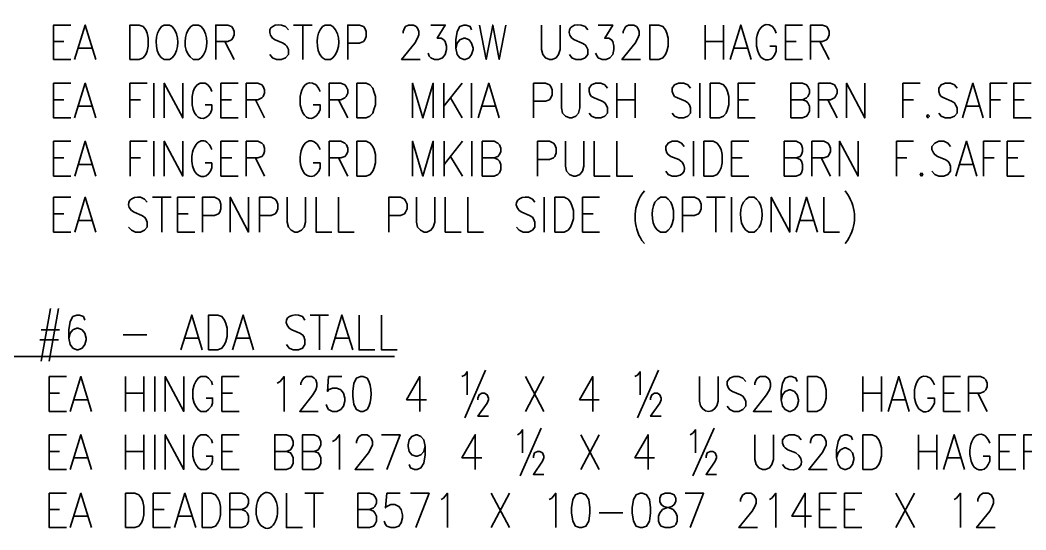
# Model space of a CAD drawing. Header units: inches. Extents: x 5 to 516, y -193 to 129.
# Drawn here: x 186.89 to 197.79, y -88.99 to -83.47 of the extents above; entities that cross this region are included whole.
import ezdxf

# ---------------------------------------------------------------- set-up
doc = ezdxf.new("R2010")
doc.units = ezdxf.units.IN
doc.header["$MEASUREMENT"] = 0
doc.layers.add('PDF3_Geometry', color=7, linetype='Continuous')

msp = doc.modelspace()

# ---------------------------------------------------------------- linework, layer by layer
at = {"layer": 'PDF3_Geometry', "lineweight": 35}
for points in [[(187.4432806, -83.896805), (187.2566259, -83.896805), (187.2566259, -83.5234956), (187.4432806, -83.5234956)], [(187.4832756, -83.896805), (187.5999348, -83.5234956), (187.7132608, -83.896805)], [(188.5432087, -83.5401628), (188.5132106, -83.5234972), (188.4565476, -83.5234972), (188.4265495, -83.5401628), (188.3998846, -83.5768271)], [(188.8565228, -83.5401628), (188.8265247, -83.5234972), (188.7698616, -83.5234972), (188.7431967, -83.5401628), (188.7131986, -83.5768271)], [(189.0131797, -83.896805), (189.0131797, -83.5234956), (189.1431713, -83.5234956), (189.1831688, -83.5401612), (189.1998344, -83.5568268), (189.2131668, -83.5934911), (189.2131668, -83.6301554), (189.1998344, -83.6668197), (189.1831688, -83.6834853), (189.1431713, -83.7001509), (189.0131797, -83.7001509)], [(189.799791, -83.576825), (189.7697929, -83.5401606), (189.7264624, -83.523495)], [(189.8564551, -83.5234972), (190.0564423, -83.5234972)], [(189.9564514, -83.5234972), (189.9564514, -83.8968066)], [(190.2830974, -83.5401628), (190.2564325, -83.5234972), (190.1997694, -83.5234972), (190.1697714, -83.5401628), (190.1431064, -83.5768271)], [(190.4430874, -83.896805), (190.4430874, -83.5234956), (190.569746, -83.5234956), (190.6130765, -83.5401612), (190.626409, -83.5568268), (190.6430746, -83.5934911), (190.6430746, -83.646821), (190.626409, -83.6834853), (190.6130765, -83.7001509), (190.569746, -83.7201496), (190.4430874, -83.7201496)], [(191.0430517, -83.6101582), (191.0430517, -83.5934926), (191.0563842, -83.5568283), (191.0697166, -83.5401627), (191.0997147, -83.5234971), (191.1563777, -83.5234971), (191.1830427, -83.5401627), (191.1997083, -83.5568283), (191.2130408, -83.5934926), (191.2130408, -83.6301569), (191.1997083, -83.6668212), (191.1697102, -83.7201511), (191.0263861, -83.8968065), (191.2263733, -83.8968065)], [(191.343027, -83.5234972), (191.4996836, -83.5234972), (191.4130225, -83.6668214), (191.4563531, -83.6668214), (191.483018, -83.683487), (191.4996836, -83.7001525), (191.5130161, -83.7534825), (191.5130161, -83.7901468), (191.4996836, -83.8434767), (191.4696856, -83.880141), (191.426355, -83.8968066), (191.3830245, -83.8968066), (191.343027, -83.880141), (191.3263614, -83.8601423), (191.3130289, -83.8268111)], [(191.7830013, -83.576825), (191.7696688, -83.5401606), (191.7263382, -83.523495), (191.6996733, -83.523495), (191.6563427, -83.5401606), (191.6263446, -83.5934906), (191.6130122, -83.6834848), (191.6130122, -83.773479), (191.6263446, -83.8434745), (191.6563427, -83.8801388), (191.6996733, -83.8968044), (191.7130057, -83.8968044), (191.7563363, -83.8801388), (191.7830013, -83.8434745), (191.7996669, -83.7901446), (191.7996669, -83.773479), (191.7830013, -83.7201491), (191.7563363, -83.6834848), (191.7130057, -83.6668192), (191.6996733, -83.6668192), (191.6563427, -83.6834848), (191.6263446, -83.7201491), (191.6130122, -83.773479)], [(191.8696588, -83.5234972), (191.9429875, -83.8968066), (192.012983, -83.5234972), (192.0829785, -83.8968066), (192.1563071, -83.5234972)], [(192.5429555, -83.5234972), (192.5429555, -83.7901468), (192.556288, -83.8434767), (192.5829529, -83.880141), (192.6262835, -83.8968066), (192.6562816, -83.8968066), (192.6996121, -83.880141), (192.7262771, -83.8434767), (192.7429427, -83.7901468), (192.7429427, -83.5234972)], [(193.0429235, -83.576825), (193.0129254, -83.5401606), (192.9695948, -83.523495)], [(193.1562449, -83.5234972), (193.3129015, -83.5234972), (193.2262404, -83.6668214), (193.269571, -83.6668214), (193.2995691, -83.683487), (193.3129015, -83.7001525), (193.326234, -83.7534825), (193.326234, -83.7901468), (193.3129015, -83.8434767), (193.2829035, -83.880141), (193.242906, -83.8968066), (193.1995755, -83.8968066), (193.1562449, -83.880141), (193.1429124, -83.8601423), (193.1262468, -83.8268111)], [(193.4262268, -83.6101582), (193.4262268, -83.5934926), (193.4428924, -83.5568283), (193.4562249, -83.5401627), (193.4828898, -83.5234971), (193.542886, -83.5234971), (193.5695509, -83.5401627), (193.5828834, -83.5568283), (193.599549, -83.5934926), (193.599549, -83.6301569), (193.5828834, -83.6668212), (193.5562185, -83.7201511), (193.4128943, -83.8968065), (193.6128815, -83.8968065)], [(194.3128412, -83.5234972), (194.3128412, -83.8968066)], [(194.512827, -83.5234972), (194.512827, -83.8968066)], [(194.5828231, -83.896805), (194.6994823, -83.5234956), (194.8128084, -83.896805)], [(195.082791, -83.6101582), (195.0694586, -83.576827), (195.0427936, -83.5401627)], [(195.3694353, -83.896805), (195.1827806, -83.896805), (195.1827806, -83.5234956), (195.3694353, -83.5234956)], [(195.4560988, -83.896805), (195.4560988, -83.5234956), (195.5827574, -83.5234956), (195.6260879, -83.5401612), (195.6427535, -83.5568268), (195.656086, -83.5934911), (195.656086, -83.6301554), (195.6427535, -83.6668197), (195.6260879, -83.6834853), (195.5827574, -83.7001509), (195.4560988, -83.7001509)], [(187.2566259, -83.7001521), (187.3699519, -83.7001521)], [(189.113176, -83.7001521), (189.2131695, -83.8968062)], [(189.6264688, -83.6668192), (189.6564669, -83.6834848), (189.743128, -83.7201491), (189.7697929, -83.7368147), (189.7831254, -83.7534803), (189.799791, -83.7901446), (189.799791, -83.8434745), (189.7697929, -83.8801388), (189.7264624, -83.8968044), (189.6697993, -83.8968044), (189.6264688, -83.8801388), (189.5998038, -83.8434745)], [(192.8696012, -83.6668192), (192.8995993, -83.6834848), (192.9829273, -83.7201491), (193.0129254, -83.7368147), (193.0262579, -83.7534803), (193.0429235, -83.7901446), (193.0429235, -83.8434745), (193.0129254, -83.8801388), (192.9695948, -83.8968044), (192.9129318, -83.8968044), (192.8696012, -83.8801388), (192.8429363, -83.8434745)], [(194.3128412, -83.7001521), (194.5128284, -83.7001521)], [(194.8694714, -83.6668212), (194.8694714, -83.7534823), (194.8828039, -83.8068122)], [(195.0694586, -83.8434766), (195.082791, -83.8068122), (195.082791, -83.7534823), (195.0127955, -83.7534823)], [(195.1827806, -83.7001521), (195.2994398, -83.7001521)], [(195.5560951, -83.7001521), (195.6560887, -83.8968062)], [(187.5266078, -83.7734812), (187.6699319, -83.7734812)], [(194.6261553, -83.7734812), (194.7694794, -83.7734812)], [(188.4565476, -83.8968066), (188.5132106, -83.8968066), (188.5432087, -83.880141)], [(188.7698616, -83.8968066), (188.8265247, -83.8968066), (188.8565228, -83.880141)], [(190.1997694, -83.8968066), (190.2564325, -83.8968066), (190.2830974, -83.880141)], [(187.4432806, -84.5300991), (187.2566259, -84.5300991), (187.2566259, -84.1534565), (187.4432806, -84.1534565)], [(187.4832756, -84.5300991), (187.5999348, -84.1534565), (187.7132608, -84.5300991)], [(188.0832398, -84.5300991), (188.0832398, -84.1534565), (188.2698945, -84.1534565)], [(188.3432193, -84.1534549), (188.3432193, -84.5300974)], [(188.4565476, -84.5300991), (188.4565476, -84.1534565), (188.6565348, -84.5300991), (188.6565348, -84.1534565)], [(188.9698475, -84.2434489), (188.956515, -84.2067846), (188.9265169, -84.1701202), (188.899852, -84.1534546), (188.8431889, -84.1534546), (188.8131908, -84.1701202), (188.7831928, -84.2067846), (188.7698603, -84.2434489), (188.7565278, -84.2967788), (188.7565278, -84.386773), (188.7698603, -84.4401029)], [(189.2564985, -84.5300991), (189.0698438, -84.5300991), (189.0698438, -84.1534565), (189.2564985, -84.1534565)], [(189.3431552, -84.5300991), (189.3431552, -84.1534565), (189.4698138, -84.1534565), (189.5131443, -84.1701221), (189.5264768, -84.1901209), (189.5431424, -84.2267852), (189.5431424, -84.2601164), (189.5264768, -84.2967807), (189.5131443, -84.3134463), (189.4698138, -84.333445), (189.3431552, -84.333445)], [(190.1431053, -84.2434489), (190.1264397, -84.2067846), (190.0997748, -84.1701202)], [(190.2431016, -84.5300991), (190.2431016, -84.1534565), (190.3697602, -84.1534565), (190.4130907, -84.1701221), (190.4264232, -84.1901209), (190.4430888, -84.2267852), (190.4430888, -84.2601164), (190.4264232, -84.2967807), (190.4130907, -84.3134463), (190.3697602, -84.333445), (190.2431016, -84.333445)], [(191.1430412, -84.5300991), (191.1430412, -84.1534565), (191.2563673, -84.5300991), (191.3696933, -84.1534565), (191.3696933, -84.5300991)], [(191.683005, -84.1534549), (191.4830178, -84.4034389)], [(191.4830191, -84.1534549), (191.4830191, -84.5300974)], [(191.7830013, -84.1534549), (191.7830013, -84.5300974)], [(191.8563269, -84.5300991), (191.969653, -84.1534565), (192.082979, -84.5300991)], [(192.4562911, -84.5300991), (192.4562911, -84.1534565), (192.5829497, -84.1534565), (192.6262802, -84.1701221), (192.6429458, -84.1901209), (192.6562783, -84.2267852), (192.6562783, -84.2801151), (192.6429458, -84.3134463), (192.6262802, -84.333445), (192.5829497, -84.3501106), (192.4562911, -84.3501106)], [(192.7562733, -84.1534549), (192.7562733, -84.4201045), (192.7696058, -84.4767675), (192.7996038, -84.5100987), (192.8429344, -84.5300974), (192.8695993, -84.5300974), (192.9129299, -84.5100987), (192.942928, -84.4767675), (192.9562604, -84.4201045), (192.9562604, -84.1534549)], [(193.2562412, -84.2067861), (193.2262431, -84.1701217), (193.1829126, -84.1534561), (193.1262496, -84.1534561), (193.082919, -84.1701217), (193.056254, -84.2067861), (193.056254, -84.2434504), (193.0695865, -84.2801147), (193.082919, -84.2967803), (193.1129171, -84.3134459), (193.1995782, -84.3501102), (193.2262431, -84.3667758), (193.2429087, -84.3867745), (193.2562412, -84.4201057), (193.2562412, -84.4767687), (193.2262431, -84.5100999), (193.1829126, -84.5300987), (193.1262496, -84.5300987), (193.082919, -84.5100999), (193.056254, -84.4767687)], [(193.3562307, -84.1534549), (193.3562307, -84.5300974)], [(193.5562233, -84.1534549), (193.5562233, -84.5300974)], [(194.1561808, -84.2067861), (194.1261827, -84.1701217), (194.0828522, -84.1534561), (194.0261891, -84.1534561), (193.9828586, -84.1701217), (193.9561936, -84.2067861), (193.9561936, -84.2434504), (193.9695261, -84.2801147), (193.9828586, -84.2967803), (194.0128567, -84.3134459), (194.0995178, -84.3501102), (194.1261827, -84.3667758), (194.1428483, -84.3867745), (194.1561808, -84.4201057), (194.1561808, -84.4767687), (194.1261827, -84.5100999), (194.0828522, -84.5300987), (194.0261891, -84.5300987), (193.9828586, -84.5100999), (193.9561936, -84.4767687)], [(194.2561771, -84.1534549), (194.2561771, -84.5300974)], [(194.8561354, -84.5300991), (194.6694807, -84.5300991), (194.6694807, -84.1534565), (194.8561354, -84.1534565)], [(195.2427811, -84.5300991), (195.2427811, -84.1534565), (195.3694396, -84.1534565), (195.4127702, -84.1701221), (195.4261026, -84.1901209), (195.4427682, -84.2267852), (195.4427682, -84.2601164), (195.4261026, -84.2967807), (195.4127702, -84.3134463), (195.3694396, -84.333445), (195.2427811, -84.333445)], [(195.5427632, -84.5300991), (195.5427632, -84.1534565), (195.6694217, -84.1534565), (195.7127523, -84.1701221), (195.7260848, -84.1901209), (195.7427504, -84.2267852), (195.7427504, -84.2601164), (195.7260848, -84.2967807), (195.7127523, -84.3134463), (195.6694217, -84.333445), (195.5427632, -84.333445)], [(195.8427385, -84.5300991), (195.8427385, -84.1534565), (196.0427257, -84.5300991), (196.0427257, -84.1534565)], [(196.4560347, -84.5300991), (196.4560347, -84.1534565), (196.6426894, -84.1534565)], [(197.042667, -84.2067861), (197.0126689, -84.1701217), (196.9693384, -84.1534561), (196.9126754, -84.1534561), (196.8693448, -84.1701217), (196.8426798, -84.2067861), (196.8426798, -84.2434504), (196.8560123, -84.2801147), (196.8693448, -84.2967803), (196.8993429, -84.3134459), (196.9826709, -84.3501102), (197.0126689, -84.3667758), (197.0260014, -84.3867745), (197.042667, -84.4201057), (197.042667, -84.4767687), (197.0126689, -84.5100999), (196.9693384, -84.5300987), (196.9126754, -84.5300987), (196.8693448, -84.5100999), (196.8426798, -84.4767687)], [(197.0993244, -84.5300991), (197.2126504, -84.1534565), (197.3259765, -84.5300991)], [(197.3993065, -84.5300991), (197.3993065, -84.1534565), (197.5826281, -84.1534565)], [(197.8426111, -84.5300991), (197.6559564, -84.5300991), (197.6559564, -84.1534565), (197.8426111, -84.1534565)], [(189.9264525, -84.2967788), (189.9264525, -84.386773), (189.9431181, -84.4401029)], [(187.2566259, -84.3334428), (187.3699519, -84.3334428)], [(187.5266078, -84.4034389), (187.6699319, -84.4034389)], [(188.0832398, -84.3334428), (188.199899, -84.3334428)], [(188.956515, -84.4767673), (188.9698475, -84.4401029), (188.9698475, -84.386773), (188.899852, -84.386773)], [(189.0698438, -84.3334428), (189.1831698, -84.3334428)], [(189.4431515, -84.3334428), (189.5431451, -84.5300969)], [(190.1264397, -84.4767673), (190.1431053, -84.4401029), (190.1431053, -84.386773), (190.0697767, -84.386773)], [(190.3430911, -84.3334428), (190.4430847, -84.5300969)], [(191.5563516, -84.3134449), (191.6830101, -84.5300977)], [(191.8996591, -84.4034389), (192.0429832, -84.4034389)], [(193.3562307, -84.3334428), (193.5562179, -84.3334428)], [(194.6694807, -84.3334428), (194.7828068, -84.3334428)], [(195.3694345, -84.3334428), (195.412765, -84.3501084), (195.4260975, -84.366774), (195.4427631, -84.4034384), (195.4427631, -84.4567683), (195.4260975, -84.4934326), (195.412765, -84.5100982), (195.3694345, -84.5300969), (195.2427759, -84.5300969)], [(195.6427527, -84.3334428), (195.7427463, -84.5300969)], [(196.4560347, -84.3334428), (196.5693608, -84.3334428)], [(197.1426565, -84.4034389), (197.2826476, -84.4034389)], [(197.3993065, -84.3334428), (197.5126325, -84.3334428)], [(197.6559564, -84.3334428), (197.7692825, -84.3334428)], [(187.4432806, -85.1600568), (187.2566259, -85.1600568), (187.2566259, -84.7834143), (187.4432806, -84.7834143)], [(187.4866119, -85.1600568), (187.599938, -84.7834143), (187.7132641, -85.1600568)], [(188.0865694, -85.1600568), (188.0865694, -84.7834143), (188.269891, -84.7834143)], [(188.3432193, -84.783416), (188.3432193, -85.1600585)], [(188.4565476, -85.1600568), (188.4565476, -84.7834143), (188.6565348, -85.1600568), (188.6565348, -84.7834143)], [(189.2564985, -85.1600568), (189.0698438, -85.1600568), (189.0698438, -84.7834143), (189.2564985, -84.7834143)], [(189.3431552, -85.1600568), (189.3431552, -84.7834143), (189.4698138, -84.7834143), (189.5131443, -84.803413), (189.5298099, -84.8200786), (189.5431424, -84.8567429), (189.5431424, -84.8934072), (189.5298099, -84.9267384), (189.5131443, -84.9467371), (189.4698138, -84.9634027), (189.3431552, -84.9634027)], [(190.2431016, -85.1600568), (190.2431016, -84.7834143), (190.3697602, -84.7834143), (190.4130907, -84.803413), (190.4297563, -84.8200786), (190.4430888, -84.8567429), (190.4430888, -84.8934072), (190.4297563, -84.9267384), (190.4130907, -84.9467371), (190.3697602, -84.9634027), (190.2431016, -84.9634027)], [(191.1430412, -85.1600568), (191.1430412, -84.7834143), (191.2563673, -85.1600568), (191.3696933, -84.7834143), (191.3696933, -85.1600568)], [(191.6863413, -84.783416), (191.4863541, -85.0334)], [(191.4863555, -84.783416), (191.4863555, -85.1600585)], [(191.7863308, -84.783416), (191.7863308, -85.1600585)], [(191.8996591, -85.1600568), (191.8996591, -84.7834143), (192.0296508, -84.7834143), (192.0696482, -84.803413), (192.0863138, -84.8200786), (192.0996463, -84.8567429), (192.0996463, -84.8934072), (192.0863138, -84.9267384), (192.0696482, -84.9467371), (192.0296508, -84.9634027), (191.8996591, -84.9634027)], [(192.4996233, -85.1600568), (192.4996233, -84.7834143), (192.629615, -84.7834143), (192.6696124, -84.803413), (192.686278, -84.8200786), (192.6996105, -84.8567429), (192.6996105, -84.9100728), (192.686278, -84.9467371), (192.6696124, -84.9634027), (192.629615, -84.9800683), (192.4996233, -84.9800683)], [(192.7995987, -84.783416), (192.7995987, -85.0533987), (192.8129312, -85.1067286), (192.8429292, -85.1433929), (192.8862598, -85.1600585), (192.9129247, -85.1600585), (192.9562553, -85.1433929), (192.9862534, -85.1067286), (192.9995859, -85.0533987), (192.9995859, -84.783416)], [(193.1129195, -84.783416), (193.1129195, -85.1600585), (193.2862417, -85.1600585)], [(193.3562307, -84.783416), (193.3562307, -85.1600585), (193.529553, -85.1600585)], [(194.0861848, -84.8400768), (194.0561867, -84.8034124), (194.0128561, -84.7834137), (193.9561931, -84.7834137), (193.9128625, -84.8034124), (193.8861976, -84.8400768), (193.8861976, -84.8734079), (193.8995301, -84.9100723), (193.9128625, -84.9267379), (193.9428606, -84.9467366), (194.0295217, -84.9800678)], [(194.1861811, -84.783416), (194.1861811, -85.1600585)], [(194.7861393, -85.1600568), (194.5994846, -85.1600568), (194.5994846, -84.7834143), (194.7861393, -84.7834143)], [(195.1694486, -85.1600568), (195.1694486, -84.7834143), (195.2994403, -84.7834143), (195.3427709, -84.803413), (195.3561033, -84.8200786), (195.3694358, -84.8567429), (195.3694358, -84.8934072), (195.3561033, -84.9267384), (195.3427709, -84.9467371), (195.2994403, -84.9634027), (195.1694486, -84.9634027)], [(195.4694308, -85.1600568), (195.4694308, -84.7834143), (195.5994224, -84.7834143), (195.642753, -84.803413), (195.6560855, -84.8200786), (195.6694179, -84.8567429), (195.6694179, -84.8934072), (195.6560855, -84.9267384), (195.642753, -84.9467371), (195.5994224, -84.9634027), (195.4694308, -84.9634027)], [(195.7694129, -85.1600568), (195.7694129, -84.7834143), (195.9694001, -85.1600568), (195.9694001, -84.7834143)], [(196.3860387, -85.1600568), (196.3860387, -84.7834143), (196.5693602, -84.7834143)], [(196.9693346, -84.8400768), (196.9426696, -84.8034124), (196.8993391, -84.7834137), (196.842676, -84.7834137), (196.7993455, -84.8034124), (196.7693474, -84.8400768), (196.7693474, -84.8734079), (196.786013, -84.9100723), (196.7993455, -84.9267379), (196.8293436, -84.9467366), (196.9126716, -84.9800678), (196.9426696, -85.0000665), (196.9560021, -85.0167321), (196.9693346, -85.0533964), (196.9693346, -85.1067263), (196.9426696, -85.1433906), (196.8993391, -85.1600562), (196.842676, -85.1600562), (196.7993455, -85.1433906), (196.7693474, -85.1067263)], [(197.0293351, -85.1600568), (197.1426612, -84.7834143), (197.2559872, -85.1600568)], [(197.3293104, -85.1600568), (197.3293104, -84.7834143), (197.512632, -84.7834143)], [(197.7692819, -85.1600568), (197.5859604, -85.1600568), (197.5859604, -84.7834143), (197.7692819, -84.7834143)], [(191.5563516, -84.946739), (191.6863432, -85.1600587)], [(187.2566259, -84.9634039), (187.3699519, -84.9634039)], [(187.5299441, -85.0334), (187.6699352, -85.0334)], [(188.0865694, -84.9634039), (188.1998955, -84.9634039)], [(188.956515, -85.1067284), (188.9698475, -85.070064), (188.9698475, -85.0167341), (188.899852, -85.0167341)], [(189.0698438, -84.9634039), (189.186503, -84.9634039)], [(189.4431515, -84.9634039), (189.5431451, -85.160058)], [(190.1297728, -85.1067284), (190.1431053, -85.070064), (190.1431053, -85.0167341), (190.0697767, -85.0167341)], [(190.3430911, -84.9634039), (190.4430847, -85.160058)], [(192.0296556, -84.9634039), (192.0696531, -84.9800695), (192.0863187, -85.0000683), (192.0996511, -85.0333995), (192.0996511, -85.0900625), (192.0863187, -85.1233937), (192.0696531, -85.1433924), (192.0296556, -85.160058), (191.899664, -85.160058)], [(194.5994846, -84.9634039), (194.7128107, -84.9634039)], [(195.2994384, -84.9634039), (195.342769, -84.9800695), (195.3561014, -85.0000683), (195.3694339, -85.0333995), (195.3694339, -85.0900625), (195.3561014, -85.1233937), (195.342769, -85.1433924), (195.2994384, -85.160058), (195.1694467, -85.160058)], [(195.5694271, -84.9634039), (195.6694206, -85.160058)], [(196.3860387, -84.9634039), (196.4993647, -84.9634039)], [(197.0693309, -85.0334), (197.212655, -85.0334)], [(197.3293104, -84.9634039), (197.4426365, -84.9634039)], [(197.5859604, -84.9634039), (197.6992864, -84.9634039)], [(193.9561931, -85.1600562), (193.9128625, -85.1433906), (193.8861976, -85.1067263)], [(187.4432806, -85.766687), (187.2566259, -85.766687), (187.2566259, -85.3900445), (187.4432806, -85.3900445)], [(187.4866119, -85.766687), (187.599938, -85.3900445), (187.7132641, -85.766687)], [(188.2698937, -85.443374), (188.2432287, -85.4100428), (188.1998982, -85.3900441)], [(188.3298874, -85.3900428), (188.5298746, -85.3900428)], [(188.4298837, -85.3900428), (188.4298837, -85.7666854)], [(188.786524, -85.766687), (188.5998693, -85.766687), (188.5998693, -85.3900445), (188.786524, -85.3900445)], [(188.8698512, -85.766687), (188.8698512, -85.3900445), (188.9998428, -85.3900445), (189.0431734, -85.4100432), (189.0565059, -85.4267088), (189.0698383, -85.4633731), (189.0698383, -85.516703), (189.0565059, -85.5500342), (189.0431734, -85.5700329), (188.9998428, -85.5866985), (188.8698512, -85.5866985)], [(189.1698333, -85.766687), (189.1698333, -85.3900445), (189.3698205, -85.766687), (189.3698205, -85.3900445)], [(189.4864837, -85.766687), (189.4864837, -85.3900445), (189.6131423, -85.3900445), (189.6564728, -85.4100432), (189.6698053, -85.4267088), (189.6864709, -85.4633731), (189.6864709, -85.516703), (189.6698053, -85.5500342), (189.6564728, -85.5700329), (189.6131423, -85.5866985), (189.4864837, -85.5866985)], [(189.7864591, -85.3900428), (189.7864591, -85.6600255), (189.7997915, -85.7133555), (189.8297896, -85.7466866), (189.8697871, -85.7666854), (189.8997851, -85.7666854), (189.9431157, -85.7466866), (189.9697806, -85.7133555), (189.9864462, -85.6600255), (189.9864462, -85.3900428)], [(190.0997731, -85.3900428), (190.0997731, -85.7666854), (190.2697622, -85.7666854)], [(190.3430911, -85.3900428), (190.3430911, -85.7666854), (190.5130802, -85.7666854)], [(190.8863913, -85.766687), (190.8863913, -85.3900445), (191.0130498, -85.3900445), (191.0563804, -85.4100432), (191.0697128, -85.4267088), (191.0863784, -85.4633731), (191.0863784, -85.516703), (191.0697128, -85.5500342), (191.0563804, -85.5700329), (191.0130498, -85.5866985), (190.8863913, -85.5866985)], [(191.1863734, -85.3900428), (191.1863734, -85.6600255), (191.1997059, -85.7133555), (191.2297039, -85.7466866), (191.2697014, -85.7666854), (191.2996994, -85.7666854), (191.34303, -85.7466866), (191.369695, -85.7133555), (191.3863606, -85.6600255), (191.3863606, -85.3900428)], [(191.4996874, -85.3900428), (191.4996874, -85.7666854), (191.6696765, -85.7666854)], [(191.7430054, -85.3900428), (191.7430054, -85.7666854), (191.9129945, -85.7666854)], [(192.4696231, -85.443374), (192.4429581, -85.4100428), (192.3996276, -85.3900441)], [(192.5696194, -85.3900428), (192.5696194, -85.7666854)], [(193.1695809, -85.766687), (192.9862593, -85.766687), (192.9862593, -85.3900445), (193.1695809, -85.3900445)], [(193.6562129, -85.3200468), (193.6295479, -85.3567111)], [(193.8295348, -85.7666854), (193.8861978, -85.7666854), (193.9128628, -85.7466866), (193.9428609, -85.7133555), (193.9561934, -85.6766911), (193.9695258, -85.6233612), (193.9695258, -85.533367), (193.9561934, -85.4800371), (193.9428609, -85.4433728), (193.9128628, -85.4100416), (193.8861978, -85.3900428), (193.8295348, -85.3900428), (193.7995367, -85.4100416), (193.7695387, -85.4433728)], [(194.0695232, -85.766687), (194.0695232, -85.3900445), (194.1995149, -85.3900445), (194.2428454, -85.4100432), (194.2561779, -85.4267088), (194.2695104, -85.4633731), (194.2695104, -85.516703), (194.2561779, -85.5500342), (194.2428454, -85.5700329), (194.1995149, -85.5866985), (194.0695232, -85.5866985)], [(194.3295028, -85.3900428), (194.5294899, -85.3900428)], [(194.4294991, -85.3900428), (194.4294991, -85.7666854)], [(194.5994846, -85.3900428), (194.5994846, -85.7666854)], [(194.8694665, -85.4100416), (194.8428016, -85.3900428), (194.7861385, -85.3900428), (194.7561404, -85.4100416), (194.7294755, -85.4433728)], [(195.0294633, -85.766687), (195.0294633, -85.3900445), (195.2294505, -85.766687), (195.2294505, -85.3900445)], [(195.2994384, -85.766687), (195.4127645, -85.3900445), (195.5294237, -85.766687)], [(195.5994205, -85.3900428), (195.5994205, -85.7666854), (195.7694096, -85.7666854)], [(195.8294066, -85.3200468), (195.8560715, -85.3567111)], [(187.2566259, -85.5700308), (187.3699519, -85.5700308)], [(188.0999046, -85.5333682), (188.1299027, -85.5500338), (188.2132307, -85.5866981), (188.2432287, -85.6066968), (188.2565612, -85.6233624), (188.2698937, -85.6600268), (188.2698937, -85.7133567), (188.2432287, -85.7466879), (188.1998982, -85.7666866), (188.1432352, -85.7666866), (188.0999046, -85.7466879), (188.0699065, -85.7133567)], [(188.5998693, -85.5700308), (188.7131954, -85.5700308)], [(192.299634, -85.5333682), (192.3296321, -85.5500338), (192.4129601, -85.5866981), (192.4429581, -85.6066968), (192.4562906, -85.6233624), (192.4696231, -85.6600268), (192.4696231, -85.7133567), (192.4429581, -85.7466879), (192.3996276, -85.7666866), (192.3429645, -85.7666866), (192.299634, -85.7466879), (192.2696359, -85.7133567)], [(192.9862593, -85.5700308), (193.0995854, -85.5700308)], [(187.5299441, -85.6400268), (187.6699352, -85.6400268)], [(195.3427706, -85.6400268), (195.4860947, -85.6400268)], [(194.7861385, -85.7666854), (194.8428016, -85.7666854), (194.8694665, -85.7466866)], [(193.6295479, -85.8566791), (193.6562129, -85.8900103)], [(195.8560715, -85.8566791), (195.8294066, -85.8900103)], [(187.223296, -86.5966339), (187.1233024, -87.1665974)], [(187.3099536, -86.5966339), (187.20996, -87.1665974)], [(187.5966038, -86.7199577), (187.5799382, -86.6832934), (187.5366077, -86.6666278), (187.5099427, -86.6666278), (187.4666121, -86.6832934), (187.4366141, -86.7366233), (187.4232816, -86.8266175), (187.4232816, -86.9166118), (187.4366141, -86.9866073), (187.4666121, -87.0232716), (187.5099427, -87.0432703), (187.5232752, -87.0432703), (187.5666057, -87.0232716), (187.5966038, -86.9866073), (187.6099363, -86.9332774), (187.6099363, -86.9166118), (187.5966038, -86.8632819), (187.5666057, -86.8266175), (187.5232752, -86.8099519), (187.5099427, -86.8099519), (187.4666121, -86.8266175), (187.4366141, -86.8632819), (187.4232816, -86.9166118)], [(188.6365355, -87.0432707), (188.7531947, -86.6666282), (188.8665208, -87.0432707)], [(189.1965039, -87.0432707), (189.30983, -86.6666282), (189.4231561, -87.0432707)], [(189.9797857, -86.7199577), (189.9531207, -86.6832934), (189.9097902, -86.6666278)], [(190.036443, -86.6666266), (190.2364302, -86.6666266)], [(190.1364393, -86.6666266), (190.1364393, -87.0432691)], [(190.2664291, -87.0432707), (190.3797552, -86.6666282), (190.4964144, -87.0432707)], [(190.5664112, -86.6666266), (190.5664112, -87.0432691), (190.7364003, -87.0432691)], [(190.8097292, -86.6666266), (190.8097292, -87.0432691), (190.9797183, -87.0432691)], [(187.1232997, -86.8266166), (187.3232869, -86.8266166)], [(188.0099074, -86.8799477), (188.2665576, -86.8799477)], [(188.6798677, -86.9166106), (188.8231918, -86.9166106)], [(189.2364998, -86.9166106), (189.3798239, -86.9166106)], [(189.8097966, -86.8099519), (189.8364616, -86.8266175), (189.9231227, -86.8632819), (189.9531207, -86.8799475), (189.9664532, -86.8999462), (189.9797857, -86.9332774), (189.9797857, -86.9866073), (189.9531207, -87.0232716), (189.9097902, -87.0432703), (189.8531272, -87.0432703), (189.8097966, -87.0232716), (189.7797985, -86.9866073)], [(190.3097613, -86.9166106), (190.4530854, -86.9166106)], [(187.1099678, -86.9332789), (187.309955, -86.9332789)], [(185.4934061, -87.1165998), (190.949723, -87.1165998)], [(187.3966188, -87.7098947), (187.2099641, -87.7098947), (187.2099641, -87.3332521), (187.3966188, -87.3332521)], [(187.4366138, -87.7098947), (187.553273, -87.3332521), (187.666599, -87.7098947)], [(188.0365713, -87.3332505), (188.0365713, -87.709893)], [(188.2365639, -87.3332505), (188.2365639, -87.709893)], [(188.3532217, -87.3332505), (188.3532217, -87.709893)], [(188.4665431, -87.7098947), (188.4665431, -87.3332521), (188.6665303, -87.7098947), (188.6665303, -87.3332521)], [(188.9798498, -87.4232445), (188.9665173, -87.3865802), (188.9365193, -87.3499158), (188.9098543, -87.3332502), (188.8531913, -87.3332502), (188.8231932, -87.3499158), (188.7965282, -87.3865802), (188.7798626, -87.4232445), (188.7665302, -87.4765744), (188.7665302, -87.5665686), (188.7798626, -87.6198985), (188.7965282, -87.6532297), (188.8231932, -87.689894), (188.8531913, -87.7098928), (188.9098543, -87.7098928), (188.9365193, -87.689894), (188.9665173, -87.6532297), (188.9798498, -87.6198985), (188.9798498, -87.5665686), (188.9098543, -87.5665686)], [(189.266494, -87.7098947), (189.0798393, -87.7098947), (189.0798393, -87.3332521), (189.266494, -87.3332521)], [(189.6798036, -87.4032466), (189.7098017, -87.386581), (189.7531322, -87.3332511), (189.7531322, -87.7098936)], [(189.9364535, -87.4232445), (189.9364535, -87.4032458), (189.9531191, -87.3699146), (189.9664516, -87.3499158), (189.9964497, -87.3332502), (190.0531127, -87.3332502), (190.0797777, -87.3499158), (190.0964433, -87.3699146), (190.1097757, -87.4032458), (190.1097757, -87.4399101), (190.0964433, -87.4765744), (190.0664452, -87.5299043), (189.923121, -87.7098928), (190.1231082, -87.7098928)], [(190.3797573, -87.3332505), (190.2364332, -87.3332505), (190.2231007, -87.4932403), (190.2364332, -87.4765747), (190.2797638, -87.4599091), (190.3230943, -87.4599091), (190.3664249, -87.4765747), (190.3964229, -87.513239), (190.4097554, -87.5665689), (190.4097554, -87.5999001), (190.3964229, -87.65323), (190.3664249, -87.6898943), (190.3230943, -87.709893), (190.2797638, -87.709893), (190.2364332, -87.6898943), (190.2231007, -87.6732287), (190.2097682, -87.6365644)], [(190.6530718, -87.3499161), (190.6097412, -87.3332505), (190.5797432, -87.3332505), (190.5364126, -87.3499161), (190.5097477, -87.403246), (190.4964152, -87.4932403), (190.4964152, -87.5465702), (190.5097477, -87.6365644), (190.5364126, -87.6898943), (190.5797432, -87.709893), (190.6097412, -87.709893), (190.6530718, -87.6898943)], [(191.2230396, -87.709893), (191.2230396, -87.3332505), (191.0797155, -87.5832345), (191.2963682, -87.5832345)], [(191.6796754, -87.3332505), (191.7096734, -87.3165849), (191.7363384, -87.2799206), (191.7363384, -87.5299046)], [(191.7096756, -87.7798907), (191.9363277, -87.2632572)], [(192.566283, -87.3332505), (192.3662958, -87.709893)], [(192.3662972, -87.3332505), (192.5662844, -87.709893)], [(193.0962512, -87.709893), (193.0962512, -87.3332505), (192.9529271, -87.5832345), (193.1662467, -87.5832345)], [(193.552887, -87.3332505), (193.5795519, -87.3165849), (193.60955, -87.2799206), (193.60955, -87.5299046)], [(193.5795508, -87.7798907), (193.8095361, -87.2632572)], [(194.2528407, -87.3332505), (194.2528407, -87.5999001)], [(194.4528279, -87.5999001), (194.4528279, -87.3332505)], [(194.7528087, -87.3865816), (194.7228106, -87.3499173), (194.67948, -87.3332517), (194.622817, -87.3332517), (194.5794865, -87.3499173), (194.5528215, -87.3865816), (194.5528215, -87.423246), (194.566154, -87.4599103), (194.5794865, -87.4765759), (194.6094845, -87.4932415), (194.6961456, -87.5299058), (194.7228106, -87.5465714), (194.7361431, -87.5665701), (194.7528087, -87.5999013), (194.7528087, -87.6532312), (194.7228106, -87.6898955), (194.67948, -87.7098942), (194.622817, -87.7098942), (194.5794865, -87.6898955), (194.5528215, -87.6532312)], [(194.852805, -87.4232445), (194.852805, -87.4032458), (194.8661375, -87.3699146), (194.8794699, -87.3499158), (194.909468, -87.3332502), (194.966131, -87.3332502), (194.9961291, -87.3499158), (195.0094616, -87.3699146), (195.0227941, -87.4032458), (195.0227941, -87.4399101), (195.0094616, -87.4765744), (194.9794635, -87.5299043), (194.8361394, -87.7098928), (195.0361266, -87.7098928)], [(195.3094407, -87.3865816), (195.2961083, -87.3499173), (195.2527777, -87.3332517), (195.2227796, -87.3332517), (195.1794491, -87.3499173), (195.1527841, -87.4032472), (195.1361185, -87.4932415), (195.1361185, -87.5832357), (195.1527841, -87.6532312), (195.1794491, -87.6898955), (195.2227796, -87.7098942), (195.2361121, -87.7098942), (195.2794427, -87.6898955), (195.3094407, -87.6532312), (195.3227732, -87.5999013), (195.3227732, -87.5832357), (195.3094407, -87.5299058), (195.2794427, -87.4932415), (195.2361121, -87.4765759), (195.2227796, -87.4765759), (195.1794491, -87.4932415), (195.1527841, -87.5299058), (195.1361185, -87.5832357)], [(196.0227264, -87.3332505), (196.0227264, -87.709893)], [(196.222719, -87.3332505), (196.222719, -87.709893)], [(196.2960447, -87.7098947), (196.4093708, -87.3332521), (196.5226968, -87.7098947)], [(196.7960126, -87.4232445), (196.779347, -87.3865802), (196.7526821, -87.3499158)], [(197.0793305, -87.7098947), (196.8960089, -87.7098947), (196.8960089, -87.3332521), (197.0793305, -87.3332521)], [(197.1659908, -87.7098947), (197.1659908, -87.3332521), (197.2959825, -87.3332521), (197.3359799, -87.3499177), (197.3526455, -87.3699165), (197.365978, -87.4032476), (197.365978, -87.439912), (197.3526455, -87.4765763), (197.3359799, -87.4932419), (197.2959825, -87.5132406), (197.1659908, -87.5132406)], [(187.2099641, -87.5132418), (187.3232902, -87.5132418)], [(188.0365713, -87.5132418), (188.2365584, -87.5132418)], [(189.0798393, -87.5132418), (189.1964985, -87.5132418)], [(191.8529973, -87.5832345), (191.8529973, -87.5665689), (191.8663298, -87.5299046), (191.8963279, -87.513239), (191.9229928, -87.513239), (191.9529909, -87.5299046), (191.9663234, -87.5665689), (191.9663234, -87.5832345), (191.9529909, -87.6198988), (191.8529973, -87.7632229), (191.9663234, -87.7632229)], [(193.7228793, -87.5832345), (193.7228793, -87.5665689), (193.7362118, -87.5299046), (193.7662099, -87.513239), (193.796208, -87.513239), (193.8228729, -87.5299046), (193.8362054, -87.5665689), (193.8362054, -87.5832345), (193.8228729, -87.6198988), (193.7228793, -87.7632229), (193.8362054, -87.7632229)], [(196.0227264, -87.5132418), (196.2227136, -87.5132418)], [(196.5793599, -87.4765744), (196.5793599, -87.5665686), (196.5960255, -87.6198985)], [(196.779347, -87.6532297), (196.7960126, -87.6198985), (196.7960126, -87.5665686), (196.722684, -87.5665686)], [(196.8960089, -87.5132418), (197.009335, -87.5132418)], [(197.2659803, -87.5132418), (197.3659739, -87.7098959)], [(187.479946, -87.5832345), (187.6232701, -87.5832345)], [(196.3360405, -87.5832345), (196.4793646, -87.5832345)], [(192.3096331, -88.4098484), (192.5362852, -87.8932149)], [(194.1795151, -88.4098484), (194.4095003, -87.8932149)], [(187.3966188, -88.3398524), (187.2099641, -88.3398524), (187.2099641, -87.9632098), (187.3966188, -87.9632098)], [(187.4366138, -88.3398524), (187.553273, -87.9632098), (187.666599, -88.3398524)], [(188.0365713, -87.9632116), (188.0365713, -88.3398541)], [(188.2365639, -87.9632116), (188.2365639, -88.3398541)], [(188.3532217, -87.9632116), (188.3532217, -88.3398541)], [(188.4665431, -88.3398524), (188.4665431, -87.9632098), (188.6665303, -88.3398524), (188.6665303, -87.9632098)], [(188.9798498, -88.0532056), (188.9665173, -88.0198744), (188.9365193, -87.9832101), (188.9098543, -87.9632113), (188.8531913, -87.9632113), (188.8231932, -87.9832101), (188.7965282, -88.0198744), (188.7798626, -88.0532056), (188.7665302, -88.1065355), (188.7665302, -88.1965297), (188.7798626, -88.2498596), (188.7965282, -88.2865239), (188.8231932, -88.3231883), (188.8531913, -88.3398539), (188.9098543, -88.3398539), (188.9365193, -88.3231883), (188.9665173, -88.2865239), (188.9798498, -88.2498596), (188.9798498, -88.1965297), (188.9098543, -88.1965297)], [(189.266494, -88.3398524), (189.0798393, -88.3398524), (189.0798393, -87.9632098), (189.266494, -87.9632098)], [(189.6531397, -88.3398524), (189.6531397, -87.9632098), (189.7797983, -87.9632098), (189.8231288, -87.9832086), (189.8364613, -87.9998742), (189.8531269, -88.0365385), (189.8531269, -88.0732028), (189.8364613, -88.106534), (189.8231288, -88.1265327), (189.7797983, -88.1431983), (189.6531397, -88.1431983)], [(189.953115, -88.3398524), (189.953115, -87.9632098), (190.0797736, -87.9632098), (190.1231041, -87.9832086), (190.1364366, -87.9998742), (190.1531022, -88.0365385), (190.1531022, -88.0732028), (190.1364366, -88.106534), (190.1231041, -88.1265327), (190.0797736, -88.1431983), (189.953115, -88.1431983)], [(190.2797678, -88.0365407), (190.3097659, -88.0198751), (190.3530965, -87.963212), (190.3530965, -88.3398545)], [(190.536411, -88.0532056), (190.536411, -88.03654), (190.5530766, -87.9998757), (190.5664091, -87.9832101), (190.5964071, -87.9632113), (190.6530702, -87.9632113), (190.6797351, -87.9832101), (190.6964007, -87.9998757), (190.7097332, -88.03654), (190.7097332, -88.0732043), (190.6964007, -88.1065355), (190.6664026, -88.1598654), (190.5230785, -88.3398539), (190.7230657, -88.3398539)], [(190.8663934, -88.3398524), (191.0097175, -87.9632098), (190.8097303, -87.9632098)], [(191.2797037, -88.0898684), (191.2663712, -88.1431983), (191.2363732, -88.1798626), (191.1963757, -88.1965282), (191.1797101, -88.1965282), (191.1363796, -88.1798626), (191.1097146, -88.1431983), (191.0963821, -88.0898684), (191.0963821, -88.0732028), (191.1097146, -88.0198729), (191.1363796, -87.9832086), (191.1797101, -87.9632098), (191.1963757, -87.9632098), (191.2363732, -87.9832086), (191.2663712, -88.0198729), (191.2797037, -88.0898684), (191.2797037, -88.1798626), (191.2663712, -88.2698569), (191.2363732, -88.3231868), (191.1963757, -88.3398524), (191.1663776, -88.3398524), (191.1230471, -88.3231868), (191.1097146, -88.2865225)], [(191.8229971, -88.3398541), (191.8229971, -87.9632116), (191.6796729, -88.2131956), (191.8963257, -88.2131956)], [(192.2796396, -87.9632116), (192.3096377, -87.946546), (192.3363026, -87.9098817), (192.3363026, -88.1598657)], [(192.9662547, -87.9632116), (193.1662418, -88.3398541)], [(193.1662473, -87.9632116), (192.9662601, -88.3398541)], [(193.6962154, -88.3398541), (193.6962154, -87.9632116), (193.5528913, -88.2131956), (193.766211, -88.2131956)], [(194.1528512, -87.9632116), (194.1795162, -87.946546), (194.2095142, -87.9098817), (194.2095142, -88.1598657)], [(194.852805, -87.9632116), (194.852805, -88.2331943), (194.8661375, -88.2865242), (194.8961355, -88.3231885), (194.936133, -88.3398541), (194.966131, -88.3398541), (195.0094616, -88.3231885), (195.0361266, -88.2865242), (195.0527922, -88.2331943), (195.0527922, -87.9632116)], [(195.3527729, -88.0198757), (195.3227748, -87.9832114), (195.2794443, -87.9632127), (195.2227813, -87.9632127), (195.1794507, -87.9832114), (195.1527857, -88.0198757), (195.1527857, -88.0532069), (195.1661182, -88.0898712), (195.1794507, -88.1065368), (195.2094488, -88.1265356), (195.2961099, -88.1598668)], [(195.4527624, -88.0532056), (195.4527624, -88.03654), (195.4660949, -87.9998757), (195.4794274, -87.9832101), (195.5094255, -87.9632113), (195.5660885, -87.9632113), (195.5960866, -87.9832101), (195.6094191, -87.9998757), (195.6227515, -88.03654), (195.6227515, -88.0732043), (195.6094191, -88.1065355), (195.579421, -88.1598654), (195.4360968, -88.3398539), (195.636084, -88.3398539)], [(195.909405, -88.0198757), (195.8960725, -87.9832114), (195.852742, -87.9632127), (195.8227439, -87.9632127), (195.7794133, -87.9832114), (195.7527484, -88.0365413), (195.7360828, -88.1265356), (195.7360828, -88.2131967), (195.7527484, -88.2865253), (195.7794133, -88.3231896), (195.8227439, -88.3398552), (195.8360764, -88.3398552), (195.8794069, -88.3231896), (195.909405, -88.2865253), (195.9227375, -88.2331954), (195.9227375, -88.2131967), (195.909405, -88.1598668), (195.8794069, -88.1265356), (195.8360764, -88.1065368), (195.8227439, -88.1065368), (195.7794133, -88.1265356), (195.7527484, -88.1598668), (195.7360828, -88.2131967)], [(196.6226907, -87.9632116), (196.6226907, -88.3398541)], [(196.8226765, -87.9632116), (196.8226765, -88.3398541)], [(196.8960089, -88.3398524), (197.009335, -87.9632098), (197.1226611, -88.3398524)], [(197.679288, -88.3398524), (197.4959664, -88.3398524), (197.4959664, -87.9632098), (197.679288, -87.9632098)], [(197.7659483, -88.3398524), (197.7659483, -87.9632098), (197.89594, -87.9632098), (197.9359374, -87.9832086), (197.952603, -87.9998742), (197.9659355, -88.0365385), (197.9659355, -88.0732028), (197.952603, -88.106534), (197.9359374, -88.1265327), (197.89594, -88.1431983), (197.7659483, -88.1431983)], [(187.2099641, -88.1431995), (187.3232902, -88.1431995)], [(187.479946, -88.2131956), (187.6232701, -88.2131956)], [(188.0365713, -88.1431995), (188.2365584, -88.1431995)], [(189.0798393, -88.1431995), (189.1964985, -88.1431995)], [(189.7797999, -88.1431995), (189.8231304, -88.1598651), (189.8364629, -88.1798638), (189.8531285, -88.213195), (189.8531285, -88.2698581), (189.8364629, -88.3031893), (189.8231304, -88.323188), (189.7797999, -88.3398536), (189.6531413, -88.3398536)], [(190.0797752, -88.1431995), (190.1231058, -88.1598651), (190.1364383, -88.1798638), (190.1531039, -88.213195), (190.1531039, -88.2698581), (190.1364383, -88.3031893), (190.1231058, -88.323188), (190.0797752, -88.3398536), (189.9531167, -88.3398536)], [(192.4529548, -88.2131956), (192.4529548, -88.19653), (192.4662873, -88.1598657), (192.4962853, -88.1432001), (192.5229503, -88.1432001), (192.5529484, -88.1598657), (192.5662808, -88.19653), (192.5662808, -88.2131956), (192.5529484, -88.2498599), (192.4529548, -88.393184), (192.5662808, -88.393184)], [(194.3228368, -88.2131956), (194.3228368, -88.19653), (194.3361693, -88.1598657), (194.3661673, -88.1432001), (194.3961654, -88.1432001), (194.4228304, -88.1598657), (194.4361629, -88.19653), (194.4361629, -88.2131956), (194.4228304, -88.2498599), (194.3228368, -88.393184), (194.4361629, -88.393184)], [(196.6226907, -88.1431995), (196.8226779, -88.1431995)], [(196.9360048, -88.2131956), (197.0793289, -88.2131956)], [(197.3793113, -88.2865239), (197.3959769, -88.2498596), (197.3959769, -88.1965297), (197.3226483, -88.1965297)], [(197.4959664, -88.1431995), (197.6092925, -88.1431995)], [(195.2227813, -88.3398552), (195.1794507, -88.3231896), (195.1527857, -88.2865253)], [(187.3966188, -88.9698135), (187.2099641, -88.9698135), (187.2099641, -88.5965041), (187.3966188, -88.5965041)], [(187.4366138, -88.9698135), (187.553273, -88.5965041), (187.666599, -88.9698135)], [(188.5232081, -88.9698135), (188.3365534, -88.9698135), (188.3365534, -88.5965041), (188.5232081, -88.5965041)], [(188.5665395, -88.9698135), (188.6798655, -88.5965041), (188.7965247, -88.9698135)], [(189.1665037, -88.9698135), (189.1665037, -88.5965041), (189.2964954, -88.5965041), (189.3364928, -88.6131697), (189.3531584, -88.6331684), (189.3664909, -88.6664996), (189.3664909, -88.7031639), (189.3531584, -88.7398282), (189.3364928, -88.7564938), (189.2964954, -88.7731594), (189.1665037, -88.7731594)], [(189.5364751, -88.5965057), (189.5098101, -88.6131713), (189.4798121, -88.6498356)], [(189.7797999, -88.5965057), (189.7797999, -88.9698151), (189.9531221, -88.9698151)], [(189.9797857, -88.5965057), (190.1797729, -88.5965057)], [(190.0797752, -88.5965057), (190.0797752, -88.9698151)], [(190.5530793, -88.9698135), (190.5530793, -88.5965041), (190.6797378, -88.5965041), (190.7230684, -88.6131697), (190.7364009, -88.6331684), (190.7530665, -88.6664996), (190.7530665, -88.7031639), (190.7364009, -88.7398282), (190.7230684, -88.7564938), (190.6797378, -88.7731594), (190.5530793, -88.7731594)], [(191.0097151, -88.5965057), (190.8663909, -88.5965057), (190.8530584, -88.7564954), (190.8663909, -88.7398298), (190.9097215, -88.7198311), (190.953052, -88.7198311), (190.9963826, -88.7398298), (191.0230475, -88.773161), (191.03638, -88.8298241), (191.03638, -88.8631553), (191.0230475, -88.9164852), (190.9963826, -88.9531495), (190.953052, -88.9698151), (190.9097215, -88.9698151), (190.8663909, -88.9531495), (190.8530584, -88.9364839), (190.8363928, -88.8998196)], [(191.1797074, -88.9698135), (191.3230316, -88.5965041), (191.1230444, -88.5965041)], [(191.4530189, -88.6664984), (191.4796838, -88.6498328), (191.5230144, -88.5965029), (191.5230144, -88.9698123)], [(191.996319, -88.5965057), (192.1963062, -88.9698151)], [(192.1963116, -88.5965057), (191.9963244, -88.9698151)], [(192.6229471, -88.6664984), (192.6529452, -88.6498328), (192.6962758, -88.5965029), (192.6962758, -88.9698123)], [(194.1528512, -88.9698135), (194.2961754, -88.5965041), (194.0961882, -88.5965041)], [(194.6961513, -88.6864997), (194.6961513, -88.6665009), (194.7094838, -88.6331697), (194.7228163, -88.613171), (194.7528144, -88.5965054), (194.8094774, -88.5965054), (194.8361424, -88.613171), (194.852808, -88.6331697), (194.8661404, -88.6665009), (194.8661404, -88.7031653), (194.852808, -88.7398296), (194.8228099, -88.7931595), (194.6794857, -88.9698148), (194.8794729, -88.9698148)], [(195.0094586, -88.6664984), (195.0361236, -88.6498328), (195.0794541, -88.5965029), (195.0794541, -88.9698123)], [(195.3961051, -88.9698151), (195.3961051, -88.5965057), (195.252781, -88.8464897), (195.4661006, -88.8464897)], [(195.7360803, -88.9698135), (195.5527587, -88.9698135), (195.5527587, -88.5965041), (195.7360803, -88.5965041)], [(196.0093953, -88.9698135), (195.8227406, -88.9698135), (195.8227406, -88.5965041), (196.0093953, -88.5965041)], [(196.5793585, -88.5965057), (196.3793713, -88.9698151)], [(196.3793727, -88.5965057), (196.5793599, -88.9698151)], [(197.0093304, -88.6664984), (197.0359954, -88.6498328), (197.0793259, -88.5965029), (197.0793259, -88.9698123)], [(197.2659803, -88.6864997), (197.2659803, -88.6665009), (197.2793128, -88.6331697), (197.2959784, -88.613171), (197.3226434, -88.5965054), (197.3793064, -88.5965054), (197.4093045, -88.613171), (197.422637, -88.6331697), (197.4359694, -88.6665009), (197.4359694, -88.7031653), (197.422637, -88.7398296), (197.395972, -88.7931595), (197.2526479, -88.9698148), (197.452635, -88.9698148)], [(187.2099641, -88.7731606), (187.3232902, -88.7731606)], [(187.479946, -88.8464897), (187.6232701, -88.8464897)], [(188.3365534, -88.7731606), (188.4532126, -88.7731606)], [(188.6098716, -88.8464897), (188.7531958, -88.8464897)], [(189.2964935, -88.7731606), (189.3364909, -88.7931594), (189.3531565, -88.8098249), (189.366489, -88.8464893), (189.366489, -88.8998192), (189.3531565, -88.9364835), (189.3364909, -88.9531491), (189.2964935, -88.9698147), (189.1665018, -88.9698147)], [(190.6797395, -88.7731606), (190.72307, -88.7931594), (190.7364025, -88.8098249), (190.7530681, -88.8464893), (190.7530681, -88.8998192), (190.7364025, -88.9364835), (190.72307, -88.9531491), (190.6797395, -88.9698147), (190.5530809, -88.9698147)], [(193.1662473, -88.8098235), (193.4228975, -88.8098235)], [(195.5527587, -88.7731606), (195.6660848, -88.7731606)], [(195.8227406, -88.7731606), (195.9360667, -88.7731606)]]:
    msp.add_lwpolyline(points, dxfattribs=at)
for points in [[(188.0832398, -83.896805), (188.0832398, -83.5234956), (188.1832334, -83.5234956), (188.226564, -83.5401612), (188.256562, -83.5768255), (188.2698945, -83.6101567), (188.283227, -83.6668197), (188.283227, -83.7534808), (188.2698945, -83.8068108), (188.256562, -83.8434751), (188.226564, -83.8801394), (188.1832334, -83.896805)], [(193.712877, -83.896805), (193.712877, -83.5234956), (193.8128706, -83.5234956), (193.8562011, -83.5401612), (193.8828661, -83.5768255), (193.8995317, -83.6101567), (193.9128642, -83.6668197), (193.9128642, -83.7534808), (193.8995317, -83.8068108), (193.8828661, -83.8434751), (193.8562011, -83.8801394), (193.8128706, -83.896805)], [(190.5430837, -84.5300991), (190.5430837, -84.1534565), (190.6430773, -84.1534565), (190.6830748, -84.1701221), (190.7130728, -84.2067865), (190.7264053, -84.2434508), (190.7430709, -84.2967807), (190.7430709, -84.3867749), (190.7264053, -84.4401048), (190.7130728, -84.4767692), (190.6830748, -84.5101003), (190.6430773, -84.5300991)], [(194.3694986, -84.5300991), (194.3694986, -84.1534565), (194.4694922, -84.1534565), (194.5128227, -84.1701221), (194.5428208, -84.2067865), (194.5561533, -84.2434508), (194.5694857, -84.2967807), (194.5694857, -84.3867749), (194.5561533, -84.4401048), (194.5428208, -84.4767692), (194.5128227, -84.5101003), (194.4694922, -84.5300991)], [(196.7260166, -84.4934329), (196.7126841, -84.5100985), (196.7260166, -84.5300972), (196.7426822, -84.5100985)], [(190.5430837, -85.1600568), (190.5430837, -84.7834143), (190.6430773, -84.7834143), (190.6864079, -84.803413), (190.7130728, -84.8400773), (190.7297384, -84.8734085), (190.7430709, -84.9267384), (190.7430709, -85.0167326), (190.7297384, -85.0700625), (190.7130728, -85.1067269), (190.6864079, -85.1433912), (190.6430773, -85.1600568)], [(194.2995025, -85.1600568), (194.2995025, -84.7834143), (194.3994961, -84.7834143), (194.4428267, -84.803413), (194.4694916, -84.8400773), (194.4861572, -84.8734085), (194.4994897, -84.9267384), (194.4994897, -85.0167326), (194.4861572, -85.0700625), (194.4694916, -85.1067269), (194.4428267, -85.1433912), (194.3994961, -85.1600568)], [(196.6560205, -85.123394), (196.6426881, -85.1433927), (196.6560205, -85.1600583), (196.669353, -85.1433927)], [(192.6862772, -85.766687), (192.6862772, -85.3900445), (192.7862708, -85.3900445), (192.8296014, -85.4100432), (192.8562663, -85.4433744), (192.8695988, -85.4800387), (192.8862644, -85.5333686), (192.8862644, -85.6233628), (192.8695988, -85.6766928), (192.8562663, -85.7133571), (192.8296014, -85.7466883), (192.7862708, -85.766687)], [(188.9365176, -87.0432707), (188.9365176, -86.6666282), (189.0365112, -86.6666282), (189.0798418, -86.6832938), (189.1098398, -86.7199581), (189.1231723, -86.7566224), (189.1365048, -86.8099524), (189.1365048, -86.8999466), (189.1231723, -86.9532765), (189.1098398, -86.9866077), (189.0798418, -87.023272), (189.0365112, -87.0432707)], [(195.422769, -87.7098947), (195.422769, -87.3332521), (195.5227626, -87.3332521), (195.5660931, -87.3499177), (195.5960912, -87.3865821), (195.6094237, -87.4232464), (195.6227562, -87.4765763), (195.6227562, -87.5665705), (195.6094237, -87.6199004), (195.5960912, -87.6532316), (195.5660931, -87.6898959), (195.5227626, -87.7098947)], [(196.0227264, -88.3398524), (196.0227264, -87.9632098), (196.12272, -87.9632098), (196.1660506, -87.9832086), (196.1960487, -88.0198729), (196.2093811, -88.0532041), (196.2227136, -88.106534), (196.2227136, -88.1965282), (196.2093811, -88.2498581), (196.1960487, -88.2865225), (196.1660506, -88.3231868), (196.12272, -88.3398524)], [(188.0365713, -88.9698135), (188.0365713, -88.5965041), (188.1365648, -88.5965041), (188.1798954, -88.6131697), (188.2098935, -88.649834), (188.223226, -88.6864983), (188.2365584, -88.7398282), (188.2365584, -88.8298224), (188.223226, -88.8831524), (188.2098935, -88.9164836), (188.1798954, -88.9531479), (188.1365648, -88.9698135)], [(188.8665216, -88.9698135), (188.8665216, -88.5965041), (188.9665152, -88.5965041), (189.0098457, -88.6131697), (189.0365107, -88.649834), (189.0531763, -88.6864983), (189.0665088, -88.7398282), (189.0665088, -88.8298224), (189.0531763, -88.8831524), (189.0365107, -88.9164836), (189.0098457, -88.9531479), (188.9665152, -88.9698135)], [(192.9529227, -88.5965057), (192.9095922, -88.6131713), (192.8795941, -88.6665012), (192.8662616, -88.7564954), (192.8662616, -88.8098254), (192.8795941, -88.8998196), (192.9095922, -88.9531495), (192.9529227, -88.9698151), (192.9795877, -88.9698151), (193.0229182, -88.9531495), (193.0529163, -88.8998196), (193.0662488, -88.8098254), (193.0662488, -88.7564954), (193.0529163, -88.6665012), (193.0229182, -88.6131713), (192.9795877, -88.5965057)], [(193.6095511, -88.5965057), (193.5662205, -88.6131713), (193.5362225, -88.6665012), (193.52289, -88.7564954), (193.52289, -88.8098254), (193.5362225, -88.8998196), (193.5662205, -88.9531495), (193.6095511, -88.9698151), (193.636216, -88.9698151), (193.6795466, -88.9531495), (193.7095447, -88.8998196), (193.7228772, -88.8098254), (193.7228772, -88.7564954), (193.7095447, -88.6665012), (193.6795466, -88.6131713), (193.636216, -88.5965057)], [(193.879533, -88.5965057), (193.8362024, -88.6131713), (193.8228699, -88.6498356), (193.8228699, -88.6864999), (193.8362024, -88.7198311), (193.8662005, -88.7398298), (193.9228635, -88.7564954), (193.9661941, -88.773161), (193.9961921, -88.8098254), (194.0095246, -88.8464897), (194.0095246, -88.8998196), (193.9961921, -88.9364839), (193.9795266, -88.9531495), (193.936196, -88.9698151), (193.879533, -88.9698151), (193.8362024, -88.9531495), (193.8228699, -88.9364839), (193.8095374, -88.8998196), (193.8095374, -88.8464897), (193.8228699, -88.8098254), (193.852868, -88.773161), (193.8961986, -88.7564954), (193.9528616, -88.7398298), (193.9795266, -88.7198311), (193.9961921, -88.6864999), (193.9961921, -88.6498356), (193.9795266, -88.6131713), (193.936196, -88.5965057)]]:
    msp.add_lwpolyline(points, close=True, dxfattribs=at)
for centre, major_axis, ratio, start_param, end_param in [((188.8688166, -84.9686652), (0.0057111, 0.1915794), 0.5963983619, 5.2504951359, 8.4294530054), ((190.0437047, -84.9733902), (-0.0035913, 0.1957777), 0.5972704632, 5.2373080466, 8.359374763), ((197.2965763, -88.1531858), (-0.0035913, 0.1957771), 0.5972704632, 5.2373081237, 8.3593746859), ((189.5690268, -88.7836946), (-0.0016636, 0.1947919), 0.5849706622, 2.8372951545, 6.5582855348)]:
    msp.add_ellipse(centre, major_axis=major_axis, ratio=ratio, start_param=start_param, end_param=end_param, dxfattribs=at)
for points in [[(188.5432087, -83.880141), (188.6212592, -83.7856471), (188.6234813, -83.6347123), (188.5432087, -83.5401628)], [(188.8565228, -83.880141), (188.935351, -83.7953687), (188.9373509, -83.6247685), (188.8565228, -83.5401628)], [(189.7264624, -83.523495), (189.6203025, -83.508496), (189.5581954, -83.5735474), (189.6264688, -83.6668192)], [(190.2830974, -83.880141), (190.3659254, -83.7944798), (190.3678698, -83.6254907), (190.2830974, -83.5401628)], [(192.9695948, -83.523495), (192.863435, -83.508496), (192.8012723, -83.5735474), (192.8696012, -83.6668192)], [(195.0427936, -83.5401627), (194.9430778, -83.469945), (194.8790819, -83.58166), (194.8694714, -83.6668212)], [(188.3998846, -83.5768271), (188.3445548, -83.6537666), (188.3581095, -83.8613089), (188.4565476, -83.8968066)], [(188.7131986, -83.5768271), (188.661813, -83.6759874), (188.6650906, -83.8343662), (188.7698616, -83.8968066)], [(190.1431064, -83.5768271), (190.0877766, -83.6537666), (190.1013313, -83.8612533), (190.1997694, -83.8968066)], [(194.8828039, -83.8068122), (194.913913, -83.913361), (195.0188507, -83.938526), (195.0694586, -83.8434766)], [(190.0997748, -84.1701202), (189.9907262, -84.1004025), (189.9459513, -84.2107843), (189.9264525, -84.2967788)], [(188.7698603, -84.4401029), (188.7975807, -84.5365968), (188.8931857, -84.5765386), (188.956515, -84.4767673)], [(189.9431181, -84.4401029), (189.9678943, -84.5385411), (190.0674435, -84.5764831), (190.1264397, -84.4767673)], [(194.0295217, -84.9800678), (194.1381259, -85.0512854), (194.0947398, -85.1837769), (193.9561931, -85.1600562)], [(188.7698603, -85.070064), (188.8009694, -85.1766128), (188.9059071, -85.2017778), (188.956515, -85.1067284)], [(189.9431181, -85.070064), (189.9671721, -85.172002), (190.0727209, -85.2034999), (190.1297728, -85.1067284)], [(188.1998982, -85.3900441), (188.1051265, -85.3747117), (188.0181876, -85.4445406), (188.0999046, -85.5333682)], [(192.3996276, -85.3900441), (192.3048559, -85.3747117), (192.217917, -85.4445406), (192.299634, -85.5333682)], [(193.6295479, -85.3567111), (193.5269989, -85.5032017), (193.5311098, -85.7093552), (193.6295479, -85.8566791)], [(195.8560715, -85.3567111), (195.9577317, -85.5158676), (195.953732, -85.6966338), (195.8560715, -85.8566791)], [(193.7695387, -85.4433728), (193.7249304, -85.5331448), (193.7223195, -85.718744), (193.8295348, -85.7666854)], [(194.7294755, -85.4433728), (194.6763122, -85.5295895), (194.682534, -85.7171885), (194.7861385, -85.7666854)], [(194.8694665, -85.7466866), (194.9531278, -85.6709693), (194.9531278, -85.4857589), (194.8694665, -85.4100416)], [(189.9097902, -86.6666278), (189.8100188, -86.6509621), (189.7298573, -86.7183467), (189.8097966, -86.8099519)], [(190.6530718, -87.6898943), (190.7119569, -87.610455), (190.7119569, -87.4293555), (190.6530718, -87.3499161)], [(196.7526821, -87.3499158), (196.643578, -87.2802536), (196.5988586, -87.3905243), (196.5793599, -87.4765744)], [(194.2528407, -87.5999001), (194.2680064, -87.7473906), (194.4334958, -87.7490572), (194.4528279, -87.5999001)], [(196.5960255, -87.6198985), (196.6248569, -87.7207254), (196.7224618, -87.7575564), (196.779347, -87.6532297)], [(195.2961099, -88.1598668), (195.404714, -88.2310844), (195.3613279, -88.3635759), (195.2227813, -88.3398552)], [(197.1959897, -88.2498596), (197.2178216, -88.3571305), (197.3329809, -88.3799624), (197.3793113, -88.2865239)], [(189.4798121, -88.6498356), (189.4356482, -88.7372189), (189.4328151, -88.9212627), (189.5364751, -88.9698151)]]:
    msp.add_open_spline(points, degree=3, dxfattribs=at)

doc.saveas('drawing.dxf')
